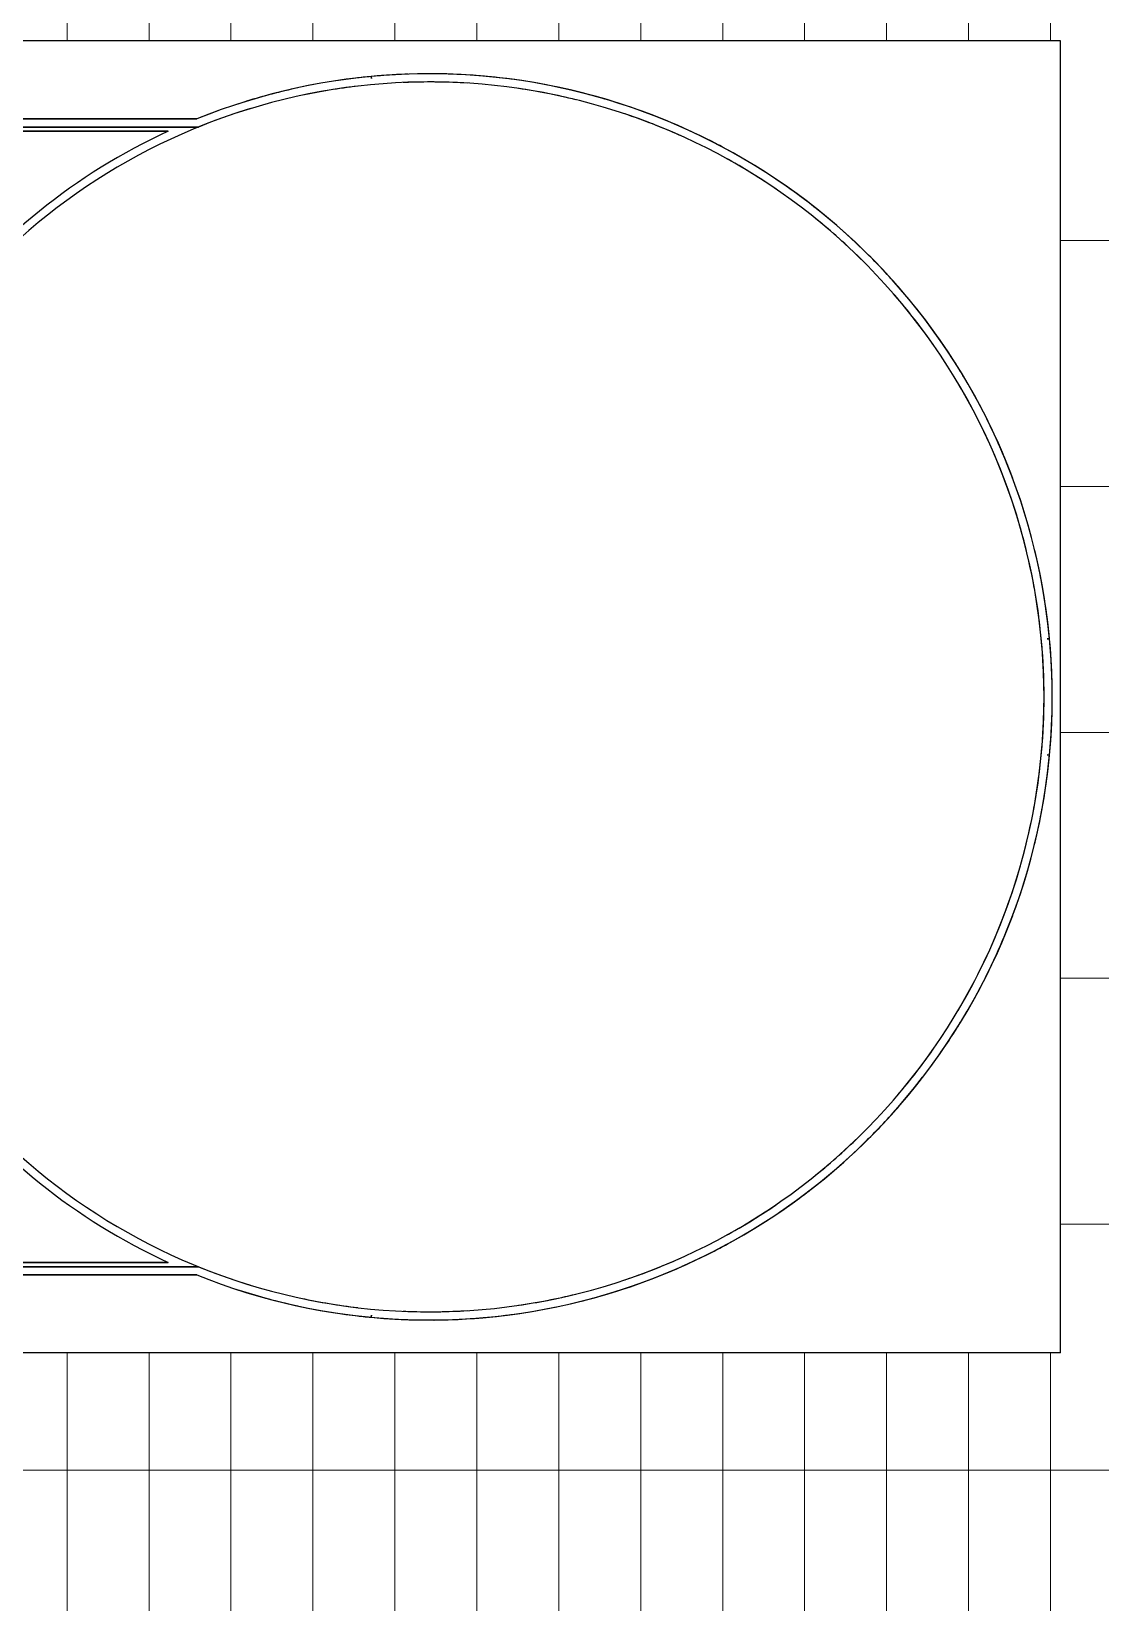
# Model space of a CAD drawing. Header units: millimetres. Extents: x -4391136 to -1798569, y -886572 to -291056.
# Drawn here: x -2667852 to -2667199, y -500351 to -499393 of the extents above; entities that cross this region are included whole.
import ezdxf

# ---------------------------------------------------------------- set-up
doc = ezdxf.new("R2010")
doc.units = ezdxf.units.MM
for name, color, linetype in [('Xref-C-1-PP17-AR-2214-01-B$0$A-FLOR-E', 251, 'Continuous'), ('Xref-C-1-PP17-AR-2214-01-B$0$A-FLOR-PATT', 251, 'Continuous'), ('Xref-C-1-PP17-AR-2214-01-B$0$A-GENM', 251, 'Continuous')]:
    doc.layers.add(name, color=color, linetype=linetype)

# ---------------------------------------------------------------- blocks, each defined once
blk = doc.blocks.new('Xref-C-1-PP17-AR-2214-01-B$0$DPA_GM-Cage Ladder_No RC stand - H6000-V29-ENTRANCE 2 - LOWER ROOF FLOOR PLAN01-flat-1')
at = {"layer": 'Xref-C-1-PP17-AR-2214-01-B$0$A-GENM'}
for p, q in [((1037.542674372904, 858.3704052586108), (1037.659632896073, 857.1227482303511)), ((1037.659632896073, 857.1227482303511), (1037.542674372904, 858.3704052586108)), ((373.0093410396948, 852.529136619356), (278.0093410401605, 852.529136619356)), ((278.0093410401605, 852.529136619356), (378.0093410396948, 852.529136619356)), ((378.0093410396948, 830.029136619356), (378.0093410396948, 852.529136619356)), ((378.0093410396948, 852.529136619356), (378.0093410396948, 830.029136619356)), ((277.7280353941023, 830.029136619356), (333.0093410396948, 830.029136619356)), ((333.0093410396948, 825.029136619356), (277.7280353941023, 825.029136619356)), ((333.0093410396948, 830.029136619356), (283.0093410396948, 830.029136619356)), ((283.0093410396948, 825.029136619356), (333.0093410396948, 825.029136619356)), ((333.0093410396948, 830.029136619356), (558.0093410396948, 830.029136619356)), ((558.0093410396948, 830.029136619356), (333.0093410396948, 830.029136619356)), ((333.0093410396948, 825.029136619356), (558.0093410396948, 825.029136619356)), ((558.0093410396948, 825.029136619356), (333.0093410396948, 825.029136619356)), ((378.0093410396948, 802.529136619356), (378.0093410396948, 825.029136619356)), ((378.0093410396948, 825.029136619356), (378.0093410396948, 802.529136619356)), ((931.0806617671624, 832.529136619356), (558.0093410396948, 832.529136619356)), ((558.0093410396948, 832.529136619356), (558.0093410396948, 827.529136619356)), ((653.4032611814328, 832.529136619356), (558.0093410396948, 832.529136619356)), ((558.0093410396948, 827.529136619356), (932.0527874496765, 827.529136619356)), ((558.0093410396948, 827.529136619356), (586.4263256671838, 827.529136619356)), ((558.0093410396948, 825.029136619356), (608.0093410396948, 825.029136619356)), ((658.0093410396948, 825.029136619356), (558.0093410396948, 825.029136619356)), ((594.9163953359239, 827.529136619356), (612.7455522227101, 827.529136619356)), ((608.0093410396948, 825.029136619356), (608.0093410396948, 705.029136619356)), ((608.0093410396948, 705.029136619356), (608.0093410396948, 825.029136619356)), ((608.0093410396948, 825.029136619356), (608.0093410396948, 705.029136619356)), ((608.0093410396948, 705.029136619356), (608.0093410396948, 825.029136619356)), ((608.0093410396948, 825.029136619356), (608.0093410396948, 705.029136619356)), ((608.0093410396948, 705.029136619356), (608.0093410396948, 825.029136619356)), ((608.0093410396948, 825.029136619356), (913.7140178191476, 825.029136619356)), ((608.0093410396948, 825.029136619356), (658.0093410396948, 825.029136619356)), ((608.0093410396948, 825.029136619356), (608.0093410396948, 705.029136619356)), ((608.0093410396948, 700.029136619356), (608.0093410396948, 825.029136619356)), ((620.9279740271159, 827.529136619356), (635.0162142314948, 827.529136619356)), ((640.6302591846325, 827.529136619356), (652.1845142324455, 827.529136619356)), ((653.4032611814328, 832.529136619356), (931.0806617671624, 832.529136619356)), ((932.0527874496765, 827.529136619356), (653.4032611814328, 827.529136619356)), ((658.0093410396948, 705.029136619356), (658.0093410396948, 827.529136619356)), ((658.0093410364352, 825.0291366188321), (658.0093410364352, 827.5291366188321)), ((658.0093410396948, 705.029136619356), (658.0093410396948, 827.529136619356)), ((658.0093410396948, 705.029136619356), (658.0093410396948, 825.029136619356)), ((658.0093410396948, 825.029136619356), (658.0093410396948, 705.029136619356)), ((658.0093410396948, 825.029136619356), (913.7140178191476, 825.029136619356)), ((913.7140178191476, 825.029136619356), (658.0093410396948, 825.029136619356)), ((658.0093410396948, 705.029136619356), (658.0093410396948, 825.029136619356)), ((658.0093410396948, 825.029136619356), (658.0093410396948, 705.029136619356)), ((658.0093410396948, 825.029136619356), (913.7140178191476, 825.029136619356)), ((913.7140178191476, 825.029136619356), (658.0093410396948, 825.029136619356)), ((658.0093410396948, 825.029136619356), (658.0093410396948, 705.029136619356)), ((913.7140178191476, 825.029136619356), (658.0093410396948, 825.029136619356)), ((658.0093410396948, 825.029136619356), (658.0093410396948, 700.029136619356)), ((378.0093410396948, 802.529136619356), (278.0093410401605, 802.529136619356)), ((278.0093410401605, 802.529136619356), (373.0093410396948, 802.529136619356)), ((383.0093410396948, 752.529136619356), (378.0093410396948, 752.529136619356)), ((378.0093410396948, 752.529136619356), (383.0093410396948, 752.529136619356)), ((378.0093410396948, 700.029136619356), (378.0093410396948, 752.529136619356)), ((378.0093410396948, 700.029136619356), (378.0093410396948, 752.529136619356)), ((383.0093410396948, 752.529136619356), (378.0093410396948, 752.529136619356)), ((378.0093410396948, 752.529136619356), (383.0093410396948, 752.529136619356)), ((378.0093410396948, 700.029136619356), (378.0093410396948, 752.529136619356)), ((378.0093410396948, 700.029136619356), (378.0093410396948, 752.529136619356)), ((383.0093410396948, 752.529136619356), (383.0093410396948, 705.029136619356)), ((383.0093410396948, 705.029136619356), (383.0093410396948, 752.529136619356)), ((383.0093410396948, 752.529136619356), (383.0093410396948, 705.029136619356)), ((383.0093410396948, 705.029136619356), (383.0093410396948, 752.529136619356)), ((770.5196717944928, 710.029136619356), (658.0093410396948, 710.029136619356)), ((658.0093410396948, 710.029136619356), (658.0093410396948, 705.029136619356)), ((658.0093410396948, 705.029136619356), (658.0093410396948, 710.029136619356)), ((658.0093410396948, 710.029136619356), (770.5196717944928, 710.029136619356)), ((770.5196717944928, 710.029136619356), (658.0093410396948, 710.029136619356)), ((658.0093410396948, 710.029136619356), (658.0093410396948, 705.029136619356)), ((658.0093410396948, 705.029136619356), (658.0093410396948, 710.029136619356)), ((658.0093410396948, 710.029136619356), (770.5196717944928, 710.029136619356)), ((770.5196717944928, 710.029136619356), (658.0093410396948, 710.029136619356)), ((658.0093410396948, 710.029136619356), (658.0093410396948, 705.029136619356)), ((658.0093410396948, 705.029136619356), (658.0093410396948, 710.029136619356)), ((658.0093410396948, 710.029136619356), (770.5196717944928, 710.029136619356)), ((378.0093410396948, 260.029136619356), (378.0093410396948, 700.029136619356)), ((533.0093410396948, 700.029136619356), (378.0093410396948, 700.029136619356)), ((378.0093410396948, 700.029136619356), (608.0093410396948, 700.029136619356)), ((608.0093410396948, 700.029136619356), (378.0093410396948, 700.029136619356)), ((378.0093410396948, 700.029136619356), (608.0093410396948, 700.029136619356)), ((608.0093410396948, 700.029136619356), (378.0093410396948, 700.029136619356)), ((378.0093410396948, 260.029136619356), (378.0093410396948, 700.029136619356)), ((378.0093410396948, 700.029136619356), (553.0093410396948, 700.029136619356)), ((553.0093410396948, 700.029136619356), (378.0093410396948, 700.029136619356)), ((378.0093410396948, 700.029136619356), (378.0093410396948, 260.029136619356)), ((383.0093410396948, 705.029136619356), (608.0093410396948, 705.029136619356)), ((608.0093410396948, 705.029136619356), (383.0093410396948, 705.029136619356)), ((383.0093410396948, 705.029136619356), (608.0093410396948, 705.029136619356)), ((608.0093410396948, 705.029136619356), (383.0093410396948, 705.029136619356)), ((533.0093410396948, 260.029136619356), (533.0093410396948, 700.029136619356)), ((553.0093410396948, 700.029136619356), (553.0093410396948, 260.029136619356)), ((553.0093410396948, 260.029136619356), (553.0093410396948, 700.029136619356)), ((608.0093410396948, 705.029136619356), (608.0093410396948, 700.029136619356)), ((608.0093410396948, 705.029136619356), (608.0093410396948, 700.029136619356)), ((608.0093410396948, 700.029136619356), (608.0093410396948, 705.029136619356)), ((608.0093410396948, 705.029136619356), (608.0093410396948, 700.029136619356)), ((608.0093410396948, 700.029136619356), (608.0093410396948, 705.029136619356)), ((608.0093410396948, 700.029136619356), (608.0093410396948, 705.029136619356)), ((608.0093410396948, 705.029136619356), (608.0093410396948, 700.029136619356)), ((608.0093410396948, 700.029136619356), (658.0093410396948, 700.029136619356)), ((658.0093410396948, 700.029136619356), (608.0093410396948, 700.029136619356)), ((658.0093410396948, 700.029136619356), (608.0093410396948, 700.029136619356)), ((608.0093410396948, 700.029136619356), (658.0093410396948, 700.029136619356)), ((615.5093410364352, 700.0291366188321), (615.5093410364352, 260.0291366188321)), ((615.5093410364352, 700.0291366188321), (615.5093410364352, 260.0291366188321)), ((615.5093410364352, 700.0291366188321), (615.5093410364352, 260.0291366188321)), ((615.5093410364352, 700.0291366188321), (615.5093410364352, 260.0291366188321)), ((615.5093410364352, 700.0291366188321), (615.5093410364352, 260.0291366188321)), ((615.5093410364352, 700.0291366188321), (615.5093410364352, 260.0291366188321)), ((615.5093410364352, 700.0291366188321), (615.5093410364352, 260.0291366188321)), ((615.5093410364352, 700.0291366188321), (615.5093410364352, 260.0291366188321)), ((615.5093410364352, 700.0291366188321), (615.5093410364352, 260.0291366188321)), ((615.5093410364352, 700.0291366188321), (615.5093410364352, 260.0291366188321)), ((615.5093410364352, 700.0291366188321), (615.5093410364352, 260.0291366188321)), ((615.5093410364352, 700.0291366188321), (615.5093410364352, 260.0291366188321)), ((615.5093410364352, 700.0291366188321), (615.5093410364352, 260.0291366188321)), ((615.5093410364352, 700.0291366188321), (615.5093410364352, 260.0291366188321)), ((615.5093410364352, 700.0291366188321), (615.5093410364352, 260.0291366188321)), ((615.5093410364352, 700.0291366188321), (615.5093410364352, 260.0291366188321)), ((615.5093410364352, 700.0291366188321), (615.5093410364352, 260.0291366188321)), ((615.5093410364352, 700.0291366188321), (615.5093410364352, 260.0291366188321)), ((615.5093410364352, 700.0291366188321), (615.5093410364352, 260.0291366188321)), ((615.5093410364352, 700.0291366188321), (615.5093410364352, 260.0291366188321)), ((616.1056390795857, 700.029136619356), (649.6441583591513, 700.029136619356)), ((649.6441583591513, 700.029136619356), (616.1056390795857, 700.029136619356)), ((616.1056390795857, 700.029136619356), (649.6441583591513, 700.029136619356)), ((649.6441583591513, 700.029136619356), (616.1056390795857, 700.029136619356)), ((616.1056390795857, 700.029136619356), (649.6441583591513, 700.029136619356)), ((649.6441583591513, 700.029136619356), (616.1056390795857, 700.029136619356)), ((616.1056390795857, 700.029136619356), (649.6441583591513, 700.029136619356)), ((649.6441583591513, 700.029136619356), (616.1056390795857, 700.029136619356)), ((616.1056390795857, 700.029136619356), (649.6441583591513, 700.029136619356)), ((649.6441583591513, 700.029136619356), (616.1056390795857, 700.029136619356)), ((616.1056390795857, 700.029136619356), (649.6441583591513, 700.029136619356)), ((649.6441583591513, 700.029136619356), (616.1056390795857, 700.029136619356)), ((616.1056390795857, 700.029136619356), (649.6441583591513, 700.029136619356)), ((649.6441583591513, 700.029136619356), (616.1056390795857, 700.029136619356)), ((616.1056390795857, 700.029136619356), (649.6441583591513, 700.029136619356)), ((649.6441583591513, 700.029136619356), (616.1056390795857, 700.029136619356)), ((616.1056390795857, 700.029136619356), (649.6441583591513, 700.029136619356)), ((649.6441583591513, 700.029136619356), (616.1056390795857, 700.029136619356)), ((616.1056390795857, 700.029136619356), (649.6441583591513, 700.029136619356)), ((649.6441583591513, 700.029136619356), (616.1056390795857, 700.029136619356)), ((616.1056390795857, 700.029136619356), (649.6441583591513, 700.029136619356)), ((649.6441583591513, 700.029136619356), (616.1056390795857, 700.029136619356)), ((616.1056390795857, 700.029136619356), (649.6441583591513, 700.029136619356)), ((649.6441583591513, 700.029136619356), (616.1056390795857, 700.029136619356)), ((616.1056390795857, 700.029136619356), (649.6441583591513, 700.029136619356)), ((649.6441583591513, 700.029136619356), (616.1056390795857, 700.029136619356)), ((616.1056390795857, 700.029136619356), (649.6441583591513, 700.029136619356)), ((649.6441583591513, 700.029136619356), (616.1056390795857, 700.029136619356)), ((616.1056390795857, 700.029136619356), (649.6441583591513, 700.029136619356)), ((649.6441583591513, 700.029136619356), (616.1056390795857, 700.029136619356)), ((616.1056390795857, 700.029136619356), (649.6441583591513, 700.029136619356)), ((649.6441583591513, 700.029136619356), (616.1056390795857, 700.029136619356)), ((616.1056390795857, 700.029136619356), (649.6441583591513, 700.029136619356)), ((649.6441583591513, 700.029136619356), (616.1056390795857, 700.029136619356)), ((616.1056390795857, 700.029136619356), (649.6441583591513, 700.029136619356)), ((649.6441583591513, 700.029136619356), (616.1056390795857, 700.029136619356)), ((616.1056390795857, 700.029136619356), (649.6441583591513, 700.029136619356)), ((649.6441583591513, 700.029136619356), (616.1056390795857, 700.029136619356)), ((616.1056390795857, 700.029136619356), (649.6441583591513, 700.029136619356)), ((649.6441583591513, 700.029136619356), (616.1056390795857, 700.029136619356)), ((650.5093410364352, 260.0291366188321), (650.5093410364352, 700.0291366188321)), ((650.5093410364352, 260.0291366188321), (650.5093410364352, 700.0291366188321)), ((650.5093410364352, 260.0291366188321), (650.5093410364352, 700.0291366188321)), ((650.5093410364352, 260.0291366188321), (650.5093410364352, 700.0291366188321)), ((650.5093410364352, 260.0291366188321), (650.5093410364352, 700.0291366188321)), ((650.5093410364352, 260.0291366188321), (650.5093410364352, 700.0291366188321)), ((650.5093410364352, 260.0291366188321), (650.5093410364352, 700.0291366188321)), ((650.5093410364352, 260.0291366188321), (650.5093410364352, 700.0291366188321)), ((650.5093410364352, 260.0291366188321), (650.5093410364352, 700.0291366188321)), ((650.5093410364352, 260.0291366188321), (650.5093410364352, 700.0291366188321)), ((650.5093410364352, 260.0291366188321), (650.5093410364352, 700.0291366188321)), ((650.5093410364352, 260.0291366188321), (650.5093410364352, 700.0291366188321)), ((650.5093410364352, 260.0291366188321), (650.5093410364352, 700.0291366188321)), ((650.5093410364352, 260.0291366188321), (650.5093410364352, 700.0291366188321)), ((650.5093410364352, 260.0291366188321), (650.5093410364352, 700.0291366188321)), ((650.5093410364352, 260.0291366188321), (650.5093410364352, 700.0291366188321)), ((650.5093410364352, 260.0291366188321), (650.5093410364352, 700.0291366188321)), ((650.5093410364352, 260.0291366188321), (650.5093410364352, 700.0291366188321)), ((650.5093410364352, 260.0291366188321), (650.5093410364352, 700.0291366188321)), ((650.5093410364352, 260.0291366188321), (650.5093410364352, 700.0291366188321)), ((658.0093410396948, 705.029136619356), (773.0093410396948, 705.029136619356)), ((773.0093410396948, 705.029136619356), (658.0093410396948, 705.029136619356)), ((658.0093410396948, 705.029136619356), (773.0093410396948, 705.029136619356)), ((773.0093410396948, 705.029136619356), (658.0093410396948, 705.029136619356)), ((658.0093410396948, 705.029136619356), (773.0093410396948, 705.029136619356)), ((773.0093410396948, 705.029136619356), (658.0093410396948, 705.029136619356)), ((658.0093410396948, 700.029136619356), (658.0093410396948, 705.029136619356)), ((658.0093410396948, 705.029136619356), (658.0093410396948, 700.029136619356)), ((658.0093410396948, 700.029136619356), (658.0093410396948, 705.029136619356)), ((1451.350609678775, 515.4958032860304), (1449.864049497992, 515.3564493778977)), ((1449.864049497992, 515.3564493778977), (1451.350609678775, 515.4958032860304)), ((1449.864049497992, 444.7018238609307), (1451.350609678775, 444.5624699527398)), ((1451.350609678775, 444.5624699527398), (1449.864049497992, 444.7018238609307)), ((533.0093410396948, 260.029136619356), (378.0093410396948, 260.029136619356)), ((608.0093410396948, 260.029136619356), (378.0093410396948, 260.029136619356)), ((378.0093410396948, 207.529136619356), (378.0093410396948, 260.029136619356)), ((378.0093410396948, 260.029136619356), (608.0093410396948, 260.029136619356)), ((378.0093410396948, 207.529136619356), (378.0093410396948, 260.029136619356)), ((608.0093410396948, 260.029136619356), (378.0093410396948, 260.029136619356)), ((378.0093410396948, 207.529136619356), (378.0093410396948, 260.029136619356)), ((378.0093410396948, 260.029136619356), (608.0093410396948, 260.029136619356)), ((378.0093410396948, 207.529136619356), (378.0093410396948, 260.029136619356)), ((553.0093410396948, 260.029136619356), (378.0093410396948, 260.029136619356)), ((378.0093410396948, 260.029136619356), (553.0093410396948, 260.029136619356)), ((658.0093410396948, 260.029136619356), (608.0093410396948, 260.029136619356)), ((608.0093410396948, 135.029136619356), (608.0093410396948, 260.029136619356)), ((608.0093410396948, 260.029136619356), (608.0093410396948, 255.029136619356)), ((608.0093410396948, 260.029136619356), (658.0093410396948, 260.029136619356)), ((608.0093410396948, 255.029136619356), (608.0093410396948, 260.029136619356)), ((608.0093410396948, 260.029136619356), (608.0093410396948, 255.029136619356)), ((608.0093410396948, 255.029136619356), (608.0093410396948, 260.029136619356)), ((608.0093410396948, 260.029136619356), (608.0093410396948, 255.029136619356)), ((608.0093410396948, 255.029136619356), (608.0093410396948, 260.029136619356)), ((608.0093410396948, 260.029136619356), (658.0093410396948, 260.029136619356)), ((658.0093410396948, 260.029136619356), (608.0093410396948, 260.029136619356)), ((608.0093410396948, 260.029136619356), (608.0093410396948, 255.029136619356)), ((616.1056390795857, 260.029136619356), (649.6441583591513, 260.029136619356)), ((649.6441583591513, 260.029136619356), (616.1056390795857, 260.029136619356)), ((616.1056390795857, 260.029136619356), (649.6441583591513, 260.029136619356)), ((649.6441583591513, 260.029136619356), (616.1056390795857, 260.029136619356)), ((616.1056390795857, 260.029136619356), (649.6441583591513, 260.029136619356)), ((649.6441583591513, 260.029136619356), (616.1056390795857, 260.029136619356)), ((616.1056390795857, 260.029136619356), (649.6441583591513, 260.029136619356)), ((649.6441583591513, 260.029136619356), (616.1056390795857, 260.029136619356)), ((616.1056390795857, 260.029136619356), (649.6441583591513, 260.029136619356)), ((649.6441583591513, 260.029136619356), (616.1056390795857, 260.029136619356)), ((616.1056390795857, 260.029136619356), (649.6441583591513, 260.029136619356)), ((649.6441583591513, 260.029136619356), (616.1056390795857, 260.029136619356)), ((616.1056390795857, 260.029136619356), (649.6441583591513, 260.029136619356)), ((649.6441583591513, 260.029136619356), (616.1056390795857, 260.029136619356)), ((616.1056390795857, 260.029136619356), (649.6441583591513, 260.029136619356)), ((649.6441583591513, 260.029136619356), (616.1056390795857, 260.029136619356)), ((616.1056390795857, 260.029136619356), (649.6441583591513, 260.029136619356)), ((649.6441583591513, 260.029136619356), (616.1056390795857, 260.029136619356)), ((616.1056390795857, 260.029136619356), (649.6441583591513, 260.029136619356)), ((649.6441583591513, 260.029136619356), (616.1056390795857, 260.029136619356)), ((616.1056390795857, 260.029136619356), (649.6441583591513, 260.029136619356)), ((649.6441583591513, 260.029136619356), (616.1056390795857, 260.029136619356)), ((616.1056390795857, 260.029136619356), (649.6441583591513, 260.029136619356)), ((649.6441583591513, 260.029136619356), (616.1056390795857, 260.029136619356)), ((616.1056390795857, 260.029136619356), (649.6441583591513, 260.029136619356)), ((649.6441583591513, 260.029136619356), (616.1056390795857, 260.029136619356)), ((616.1056390795857, 260.029136619356), (649.6441583591513, 260.029136619356)), ((649.6441583591513, 260.029136619356), (616.1056390795857, 260.029136619356)), ((616.1056390795857, 260.029136619356), (649.6441583591513, 260.029136619356)), ((649.6441583591513, 260.029136619356), (616.1056390795857, 260.029136619356)), ((616.1056390795857, 260.029136619356), (649.6441583591513, 260.029136619356)), ((649.6441583591513, 260.029136619356), (616.1056390795857, 260.029136619356)), ((616.1056390795857, 260.029136619356), (649.6441583591513, 260.029136619356)), ((649.6441583591513, 260.029136619356), (616.1056390795857, 260.029136619356)), ((616.1056390795857, 260.029136619356), (649.6441583591513, 260.029136619356)), ((649.6441583591513, 260.029136619356), (616.1056390795857, 260.029136619356)), ((616.1056390795857, 260.029136619356), (649.6441583591513, 260.029136619356)), ((649.6441583591513, 260.029136619356), (616.1056390795857, 260.029136619356)), ((616.1056390795857, 260.029136619356), (649.6441583591513, 260.029136619356)), ((649.6441583591513, 260.029136619356), (616.1056390795857, 260.029136619356)), ((658.0093410396948, 260.029136619356), (658.0093410396948, 135.029136619356)), ((658.0093410396948, 255.029136619356), (658.0093410396948, 260.029136619356)), ((658.0093410396948, 260.029136619356), (658.0093410396948, 255.029136619356)), ((658.0093410396948, 255.029136619356), (658.0093410396948, 260.029136619356)), ((608.0093410396948, 255.029136619356), (383.0093410396948, 255.029136619356)), ((383.0093410396948, 255.029136619356), (383.0093410396948, 207.529136619356)), ((383.0093410396948, 255.029136619356), (608.0093410396948, 255.029136619356)), ((383.0093410396948, 207.529136619356), (383.0093410396948, 255.029136619356)), ((608.0093410396948, 255.029136619356), (383.0093410396948, 255.029136619356)), ((383.0093410396948, 255.029136619356), (383.0093410396948, 207.529136619356)), ((383.0093410396948, 255.029136619356), (608.0093410396948, 255.029136619356)), ((383.0093410396948, 207.529136619356), (383.0093410396948, 255.029136619356)), ((608.0093410396948, 255.029136619356), (608.0093410396948, 135.029136619356)), ((608.0093410396948, 135.029136619356), (608.0093410396948, 255.029136619356)), ((608.0093410396948, 255.029136619356), (608.0093410396948, 135.029136619356)), ((608.0093410396948, 135.029136619356), (608.0093410396948, 255.029136619356)), ((608.0093410396948, 255.029136619356), (608.0093410396948, 135.029136619356)), ((608.0093410396948, 135.029136619356), (608.0093410396948, 255.029136619356)), ((608.0093410396948, 255.029136619356), (608.0093410396948, 135.029136619356)), ((658.0093410396948, 135.029136619356), (658.0093410396948, 255.029136619356)), ((658.0093410396948, 255.029136619356), (658.0093410396948, 135.029136619356)), ((773.0093410396948, 255.029136619356), (658.0093410396948, 255.029136619356)), ((658.0093410396948, 255.029136619356), (658.0093410396948, 250.029136619356)), ((658.0093410396948, 250.029136619356), (658.0093410396948, 255.029136619356)), ((658.0093410396948, 255.029136619356), (773.0093410396948, 255.029136619356)), ((658.0093410396948, 135.029136619356), (658.0093410396948, 255.029136619356)), ((658.0093410396948, 255.029136619356), (658.0093410396948, 135.029136619356)), ((773.0093410396948, 255.029136619356), (658.0093410396948, 255.029136619356)), ((658.0093410396948, 255.029136619356), (658.0093410396948, 250.029136619356)), ((658.0093410396948, 250.029136619356), (658.0093410396948, 255.029136619356)), ((658.0093410396948, 255.029136619356), (773.0093410396948, 255.029136619356)), ((658.0093410396948, 132.529136619356), (658.0093410396948, 255.029136619356)), ((658.0093410396948, 255.029136619356), (658.0093410396948, 135.029136619356)), ((773.0093410396948, 255.029136619356), (658.0093410396948, 255.029136619356)), ((658.0093410396948, 255.029136619356), (658.0093410396948, 250.029136619356)), ((658.0093410396948, 250.029136619356), (658.0093410396948, 255.029136619356)), ((658.0093410396948, 255.029136619356), (773.0093410396948, 255.029136619356)), ((658.0093410396948, 132.529136619356), (658.0093410396948, 255.029136619356)), ((658.0093410396948, 250.029136619356), (770.5196717944928, 250.029136619356)), ((770.5196717944928, 250.029136619356), (658.0093410396948, 250.029136619356)), ((658.0093410396948, 250.029136619356), (770.5196717944928, 250.029136619356)), ((770.5196717944928, 250.029136619356), (658.0093410396948, 250.029136619356)), ((658.0093410396948, 250.029136619356), (770.5196717944928, 250.029136619356)), ((770.5196717944928, 250.029136619356), (658.0093410396948, 250.029136619356)), ((383.0093410396948, 207.529136619356), (378.0093410396948, 207.529136619356)), ((378.0093410396948, 207.529136619356), (383.0093410396948, 207.529136619356)), ((383.0093410396948, 207.529136619356), (378.0093410396948, 207.529136619356)), ((378.0093410396948, 207.529136619356), (383.0093410396948, 207.529136619356)), ((373.0093410396948, 157.529136619356), (278.0093410401605, 157.529136619356)), ((278.0093410401605, 157.529136619356), (378.0093410396948, 157.529136619356)), ((378.0093410396948, 135.029136619356), (378.0093410396948, 157.529136619356)), ((378.0093410396948, 157.529136619356), (378.0093410396948, 135.029136619356)), ((277.7280353941023, 135.029136619356), (333.0093410396948, 135.029136619356)), ((333.0093410396948, 135.029136619356), (283.0093410396948, 135.029136619356)), ((558.0093410396948, 135.029136619356), (333.0093410396948, 135.029136619356)), ((333.0093410396948, 135.029136619356), (558.0093410396948, 135.029136619356)), ((608.0093410396948, 135.029136619356), (558.0093410396948, 135.029136619356)), ((558.0093410396948, 135.029136619356), (658.0093410396948, 135.029136619356)), ((913.7140178191476, 135.029136619356), (608.0093410396948, 135.029136619356)), ((658.0093410396948, 135.029136619356), (608.0093410396948, 135.029136619356)), ((913.7140178191476, 135.029136619356), (658.0093410396948, 135.029136619356)), ((658.0093410396948, 135.029136619356), (913.7140178191476, 135.029136619356)), ((913.7140178191476, 135.029136619356), (658.0093410396948, 135.029136619356)), ((658.0093410396948, 135.029136619356), (913.7140178191476, 135.029136619356)), ((658.0093410396948, 135.029136619356), (913.7140178191476, 135.029136619356)), ((658.0093410364352, 132.5291366188321), (658.0093410364352, 135.0291366188321)), ((333.0093410396948, 130.029136619356), (277.7280353941023, 130.029136619356)), ((283.0093410396948, 130.029136619356), (333.0093410396948, 130.029136619356)), ((558.0093410396948, 130.029136619356), (333.0093410396948, 130.029136619356)), ((333.0093410396948, 130.029136619356), (558.0093410396948, 130.029136619356)), ((378.0093410396948, 107.529136619356), (378.0093410396948, 130.029136619356)), ((378.0093410396948, 130.029136619356), (378.0093410396948, 107.529136619356)), ((932.0527874496765, 132.529136619356), (558.0093410396948, 132.529136619356)), ((558.0093410396948, 132.529136619356), (558.0093410396948, 127.529136619356)), ((586.4263256671838, 132.529136619356), (558.0093410396948, 132.529136619356)), ((558.0093410396948, 127.529136619356), (931.0806617671624, 127.529136619356)), ((558.0093410396948, 127.529136619356), (653.4032611814328, 127.529136619356)), ((612.7455522227101, 132.529136619356), (594.9163953359239, 132.529136619356)), ((635.0162142314948, 132.529136619356), (620.9279740271159, 132.529136619356)), ((652.1845142324455, 132.529136619356), (640.6302591846325, 132.529136619356)), ((653.4032611814328, 132.529136619356), (932.0527874496765, 132.529136619356)), ((931.0806617671624, 127.529136619356), (653.4032611814328, 127.529136619356)), ((378.0093410396948, 107.529136619356), (278.0093410401605, 107.529136619356)), ((278.0093410401605, 107.529136619356), (373.0093410396948, 107.529136619356)), ((1037.659632896073, 102.9355250084191), (1037.542674372904, 101.6878679801594)), ((1037.542674372904, 101.6878679801594), (1037.659632896073, 102.9355250084191))]:
    blk.add_line(p, q, dxfattribs=at)
for centre, radius, start, end in [((1073.009341039695, 480.029136619356), 380.0000000000003, 248.0685806827577, 111.9314193172423), ((1073.009341039695, 480.029136619356), 380.0000000000003, 322.5142419823597, 111.9314193172423), ((1073.009341039695, 480.029136619356), 375.0000000000003, 247.9210312052437, 112.0789687947563), ((1073.009341039695, 480.029136619356), 375.0000000000003, 247.9210312052437, 112.0789687947563), ((1073.009341039695, 480.029136619356), 380.0000000000001, 91.98451101440389, 96.8268939508944), ((1073.009341039695, 480.029136619356), 380.0000000000002, 91.98451101440389, 96.8268939508944), ((1073.009341039695, 480.029136619356), 380.0000000000001, 95.36016817981313, 96.8268939508944), ((1073.009341039695, 480.029136619356), 380.0000000000002, 95.36016817981313, 96.8268939508944), ((1073.009341039695, 480.029136619356), 379.9999999999999, 95.36016817981313, 96.8268939508944), ((1073.009341039695, 480.029136619356), 380.0000000000001, 95.36016817981313, 96.8268939508944), ((1073.009341039695, 480.0291366194142), 380, 93.11852086635277, 95.35540060921474), ((1073.009341039695, 480.0291366194142), 380.0000000000002, 93.11852086635277, 95.35540060921474), ((1073.009341039695, 480.029136619356), 380.0000000000001, 91.98451101440389, 93.12195460506179), ((1073.009341039695, 480.029136619356), 380.0000000000001, 91.98451101440389, 93.12195460506179), ((1073.009341039695, 480.029136619356), 380.0000000000001, 91.98451101440389, 93.12195460506179), ((1073.009341039695, 480.029136619356), 380.0000000000002, 91.98451101440389, 93.12195460506179), ((1073.009341039695, 480.0291366194142), 375.0000000000001, 91.43164512156915, 92.45427247845149), ((1073.009341039695, 480.0291366194142), 375.0000000000001, 91.43164512156915, 92.45427247845149), ((1073.009341039695, 480.029136619356), 375.0000000000002, 86.45364982955508, 91.85607500530926), ((1073.009341039695, 480.029136619356), 375.0000000000002, 86.45364982955508, 91.85607500530926), ((1073.009341039695, 480.029136619356), 375.0000000000001, 86.45364982955508, 91.42834775468145), ((1073.009341039695, 480.029136619356), 375.0000000000001, 86.45364982955508, 91.42834775468145), ((1073.009341039695, 480.029136619356), 375.0000000000001, 86.45364982955508, 91.42834775468145), ((1073.009341039695, 480.029136619356), 375.0000000000002, 86.45364982955508, 91.42834775468145), ((1073.009341039695, 480.0291366194142), 380.0000000000001, 84.64459939078527, 91.09946993205189), ((1073.009341039695, 480.0291366194142), 380.0000000000001, 84.64459939078527, 91.09946993205189), ((1073.009341039695, 480.029136619356), 380.0000000000002, 81.76396954026531, 86.57463597623178), ((1073.009341039695, 480.029136619356), 380.0000000000001, 81.76396954026531, 86.57463597623178), ((1073.009341039695, 480.029136619356), 380.0000000000002, 81.76396954026531, 84.64978378124182), ((1073.009341039695, 480.029136619356), 380.0000000000001, 81.76396954026531, 84.64978378124182), ((1073.009341039695, 480.029136619356), 380.0000000000002, 81.76396954026531, 84.64978378124182), ((1073.009341039695, 480.029136619356), 380.0000000000001, 81.76396954026531, 84.64978378124182), ((1073.009341039695, 480.029136619356), 379.9999999999999, 102.2050627559271, 107.0731241766243), ((1073.009341039695, 480.029136619356), 380.0000000000002, 102.2050627559271, 107.0731241766243), ((1073.009341039695, 480.029136619356), 379.9999999999999, 102.2050627559271, 107.0731241766243), ((1073.009341039695, 480.029136619356), 380.0000000000002, 102.2050627559271, 107.0731241766243), ((1073.009341039695, 480.029136619356), 379.9999999999999, 102.2050627559271, 107.0731241766243), ((1073.009341039695, 480.029136619356), 380.0000000000002, 102.2050627559271, 107.0731241766243), ((1073.009341039695, 480.029136619356), 375.0000000000003, 96.69158194745178, 102.0623111951524), ((1073.009341039695, 480.029136619356), 375.0000000000001, 96.69158194745178, 102.0623111951524), ((1073.009341039695, 480.029136619356), 375.0000000000002, 96.69158194745178, 102.0623111951524), ((1073.009341039695, 480.029136619356), 375.0000000000001, 96.69158194745178, 102.0623111951524), ((1073.009341039695, 480.029136619356), 375.0000000000002, 96.69158194745178, 102.0623111951524), ((1073.009341039695, 480.029136619356), 375.0000000000001, 96.69158194745178, 102.0623111951524), ((1073.009341039695, 480.029136619356), 375.0000000000001, 76.20729138988862, 81.6498399243073), ((1073.009341039695, 480.029136619356), 375.0000000000002, 76.20729138988862, 81.6498399243073), ((1073.009341039695, 480.029136619356), 375, 76.20729138988862, 81.6498399243073), ((1073.009341039695, 480.029136619356), 375.0000000000002, 76.20729138988862, 81.6498399243073), ((1073.009341039695, 480.029136619356), 374.9999999999999, 76.20729138988862, 81.6498399243073), ((1073.009341039695, 480.029136619356), 375.0000000000002, 76.20729138988862, 81.6498399243073), ((1073.009341039695, 480.029136619356), 380.0000000000003, 71.54343827964442, 76.31393949156411), ((1073.009341039695, 480.029136619356), 379.9999999999999, 71.54343827964442, 76.31393949156411), ((1073.009341039695, 480.029136619356), 380.0000000000003, 71.54343827964442, 76.31393949156411), ((1073.009341039695, 480.029136619356), 379.9999999999999, 71.54343827964442, 76.31393949156411), ((1073.009341039695, 480.029136619356), 380.0000000000003, 71.54343827964442, 76.31393949156411), ((1073.009341039695, 480.029136619356), 380, 71.54343827964442, 76.31393949156411), ((1073.009341039695, 480.029136619356), 375.0000000000004, 106.9234952935674, 143.1301023434838), ((1073.009341039695, 480.029136619356), 374.9999999999999, 106.9234952935674, 143.1301023434838), ((1073.009341039695, 480.029136619356), 375.0000000000004, 106.9234952935674, 143.1301023434838), ((1073.009341039695, 480.029136619356), 374.9999999999999, 106.9234952935674, 143.1301023434838), ((1073.009341039695, 480.029136619356), 375.0000000000004, 106.9234952935674, 143.1301023434838), ((1073.009341039695, 480.029136619356), 374.9999999999999, 106.9234952935674, 143.1301023434838), ((1073.009341039695, 480.029136619356), 374.9999999999999, 65.94861759170742, 71.44360598691709), ((1073.009341039695, 480.029136619356), 375.0000000000003, 65.94861759170742, 71.44360598691709), ((1073.009341039695, 480.029136619356), 374.9999999999998, 65.94861759170742, 71.44360598691709), ((1073.009341039695, 480.029136619356), 375.0000000000003, 65.94861759170742, 71.44360598691709), ((1073.009341039695, 480.029136619356), 374.9999999999999, 65.94861759170742, 71.44360598691709), ((1073.009341039695, 480.029136619356), 375.0000000000003, 65.94861759170742, 71.44360598691709), ((1073.009341039695, 480.029136619356), 379.9999999999998, 114.7839780623243, 142.7522190946124), ((1073.009341039695, 480.029136619356), 380.0000000000005, 114.7839780623243, 142.7522190946124), ((1073.009341039695, 480.029136619356), 379.9999999999998, 114.7839780623243, 142.7522190946124), ((1073.009341039695, 480.029136619356), 380.0000000000005, 114.7839780623243, 142.7522190946124), ((1073.009341039695, 480.029136619356), 379.9999999999998, 114.7839780623243, 142.7522190946124), ((1073.009341039695, 480.029136619356), 380.0000000000005, 114.7839780623243, 142.7522190946124), ((1073.009341039695, 480.029136619356), 380.0000000000004, 61.32291712189586, 66.04090998176507), ((1073.009341039695, 480.029136619356), 379.9999999999999, 61.32291712189586, 66.04090998176507), ((1073.009341039695, 480.029136619356), 380.0000000000004, 61.32291712189586, 66.04091001020953), ((1073.009341039695, 480.029136619356), 379.9999999999999, 61.32291712189586, 66.04091001020953), ((1073.009341039695, 480.029136619356), 380.0000000000004, 61.32291712189586, 66.04090998176507), ((1073.009341039695, 480.029136619356), 379.9999999999999, 61.32291712189586, 66.04090998176507), ((1073.009341039695, 480.029136619356), 374.9999999999998, 55.67091098655195, 61.23737315343332), ((1073.009341039695, 480.029136619356), 375.0000000000003, 55.67091098655195, 61.23737315343332), ((1073.009341039695, 480.029136619356), 374.9999999999999, 55.67091098655195, 61.23737315343332), ((1073.009341039695, 480.029136619356), 375.0000000000004, 55.67091098655195, 61.23737315343332), ((1073.009341039695, 480.029136619356), 374.9999999999999, 55.67091098655195, 61.23737315343332), ((1073.009341039695, 480.029136619356), 375.0000000000004, 55.67091098655195, 61.23737315343332), ((1073.009341039695, 480.029136619356), 380.0000000000004, 51.32706462649349, 55.74882073252002), ((1073.009341039695, 480.029136619356), 379.9999999999998, 51.32706462649349, 55.74882073252002), ((1073.009341039695, 480.029136619356), 380.0000000000004, 51.32706462649349, 55.74882073252002), ((1073.009341039695, 480.029136619356), 379.9999999999998, 51.32706462649349, 55.74882073252002), ((1073.009341039695, 480.029136619356), 380.0000000000004, 51.32706462649349, 55.74882073252002), ((1073.009341039695, 480.029136619356), 379.9999999999998, 51.32706462649349, 55.74882073252002), ((1073.009341039695, 480.029136619356), 374.9999999999998, 45.36148304340537, 51.03114148851928), ((1073.009341039695, 480.029136619356), 375.0000000000004, 45.36148304340537, 51.03114148851928), ((1073.009341039695, 480.029136619356), 374.9999999999998, 45.36148304340537, 51.03114148851928), ((1073.009341039695, 480.029136619356), 375.0000000000003, 45.36148304340537, 51.03114148851928), ((1073.009341039695, 480.029136619356), 374.9999999999997, 45.36148304340537, 51.03114148851928), ((1073.009341039695, 480.029136619356), 375.0000000000005, 45.36148304340537, 51.03114148851928), ((1073.009341039695, 480.029136619356), 380.0000000000005, 41.06165168329775, 45.42496543449718), ((1073.009341039695, 480.029136619356), 379.9999999999998, 41.06165168329775, 45.42496543449718), ((1073.009341039695, 480.029136619356), 380.0000000000005, 41.06165168329775, 45.42496543449718), ((1073.009341039695, 480.029136619356), 379.9999999999998, 41.06165168329775, 45.42496543449718), ((1073.009341039695, 480.029136619356), 380.0000000000005, 41.06165168329775, 45.42496543449718), ((1073.009341039695, 480.029136619356), 379.9999999999998, 41.06165168329775, 45.42496543449718), ((1073.009341039695, 480.029136619356), 374.9999999999999, 34.99314409369742, 40.82491091056234), ((1073.009341039695, 480.029136619356), 375.0000000000003, 34.99314409369742, 40.82491091056234), ((1073.009341039695, 480.029136619356), 374.9999999999997, 34.99314409369742, 40.82491091056234), ((1073.009341039695, 480.029136619356), 375.0000000000004, 34.99314409369742, 40.82491091056234), ((1073.009341039695, 480.029136619356), 374.9999999999998, 34.99314409369742, 40.82491091056234), ((1073.009341039695, 480.029136619356), 375.0000000000003, 34.99314409369742, 40.82491091056234), ((1073.009341039695, 480.029136619356), 380.0000000000004, 30.79623877741736, 35.04211644448458), ((1073.009341039695, 480.029136619356), 379.9999999999998, 30.79623877741736, 35.04211644448458), ((1073.009341039695, 480.029136619356), 380.0000000000004, 30.79623877741736, 35.04211644448458), ((1073.009341039695, 480.029136619356), 379.9999999999998, 30.79623877741736, 35.04211644448458), ((1073.009341039695, 480.029136619356), 380.0000000000004, 30.79623877741736, 35.04211644448458), ((1073.009341039695, 480.029136619356), 379.9999999999998, 30.79623877741736, 35.04211644448458), ((1073.009341039695, 480.029136619356), 374.9999999999997, 20.44715747256991, 30.6573832002955), ((1073.009341039695, 480.029136619356), 375.0000000000003, 20.44715747256991, 30.6573832002955), ((1073.009341039695, 480.029136619356), 374.9999999999998, 20.44715747256991, 30.6573832002955), ((1073.009341039695, 480.029136619356), 375.0000000000003, 20.44715747256991, 30.6573832002955), ((1073.009341039695, 480.029136619356), 374.9999999999998, 20.44715747256991, 30.6573832002955), ((1073.009341039695, 480.029136619356), 375.0000000000003, 20.44715747256991, 30.6573832002955), ((1073.009341039695, 480.029136619356), 380.0000000000003, 20.53082584089652, 24.52948165554428), ((1073.009341039695, 480.029136619356), 379.9999999999999, 20.53082584089652, 24.52948165554428), ((1073.009341039695, 480.029136619356), 380.0000000000003, 20.53082584089652, 24.52948165554428), ((1073.009341039695, 480.029136619356), 379.9999999999999, 20.53082584089652, 24.52948165554428), ((1073.009341039695, 480.029136619356), 380.0000000000003, 20.53082584089652, 24.52948165554428), ((1073.009341039695, 480.029136619356), 379.9999999999998, 20.53082584089652, 24.52948165554428), ((1073.009341039695, 480.029136619356), 374.9999999999998, 10.22357873550901, 20.37985498672909), ((1073.009341039695, 480.029136619356), 375.0000000000002, 10.22357873550901, 20.37985498672909), ((1073.009341039695, 480.029136619356), 374.9999999999999, 10.22357873550901, 20.37985498672909), ((1073.009341039695, 480.029136619356), 375.0000000000002, 10.22357873550901, 20.37985498672909), ((1073.009341039695, 480.029136619356), 374.9999999999998, 10.22357873550901, 20.37985498672909), ((1073.009341039695, 480.029136619356), 375.0000000000002, 10.22357873550901, 20.37985498672909), ((1073.009341039695, 480.029136619356), 380.0000000000002, 10.26541292298453, 13.62748985392432), ((1073.009341039695, 480.029136619356), 379.9999999999999, 10.26541292298453, 13.62748985392432), ((1073.009341039695, 480.029136619356), 380.0000000000002, 10.26541292298453, 13.62748985392432), ((1073.009341039695, 480.029136619356), 379.9999999999999, 10.26541292298453, 13.62748985392432), ((1073.009341039695, 480.029136619356), 380.0000000000002, 10.26541292298453, 13.62748985392432), ((1073.009341039695, 480.029136619356), 380, 10.26541292298453, 13.62748985392432), ((1073.009341039695, 480.029136619356), 374.9999999999999, 349.810636898377, 10.18936310162296), ((1073.009341039695, 480.029136619356), 375.0000000000001, 349.810636898377, 10.18936310162296), ((1073.009341039695, 480.029136619356), 375, 349.810636898377, 10.18936310162296), ((1073.009341039695, 480.029136619356), 374.9999999999999, 349.810636898377, 10.18936310162296), ((1073.009341039695, 480.029136619356), 374.9999999999999, 349.810636898377, 10.18936310162296), ((1073.009341039695, 480.029136619356), 375.0000000000001, 349.810636898377, 10.18936310162296), ((1073.009341039695, 480.0291366194142), 380, 354.6445993883986, 5.355400611601413), ((1073.009341039695, 480.0291366194142), 380.0000000000001, 354.6445993883986, 5.355400611601413), ((1073.009341039695, 480.029136619356), 375.0000000000002, 339.6201450132709, 349.776421264491), ((1073.009341039695, 480.029136619356), 374.9999999999998, 339.6201450132709, 349.776421264491), ((1073.009341039695, 480.029136619356), 375.0000000000003, 339.6201450132709, 349.776421264491), ((1073.009341039695, 480.029136619356), 374.9999999999999, 339.6201450132709, 349.776421264491), ((1073.009341039695, 480.029136619356), 375.0000000000002, 339.6201450132709, 349.776421264491), ((1073.009341039695, 480.029136619356), 374.9999999999998, 339.6201450132709, 349.776421264491), ((1073.009341039695, 480.029136619356), 379.9999999999999, 346.3725101460757, 349.7345870770154), ((1073.009341039695, 480.029136619356), 380.0000000000003, 346.3725101460757, 349.7345870770154), ((1073.009341039695, 480.029136619356), 379.9999999999999, 346.3725101460757, 349.7345870770154), ((1073.009341039695, 480.029136619356), 380.0000000000003, 346.3725101460757, 349.7345870770154), ((1073.009341039695, 480.029136619356), 380.0000000000001, 346.3725101460757, 349.7345870770154), ((1073.009341039695, 480.029136619356), 380.0000000000003, 346.3725101460757, 349.7345870770154), ((1073.009341039695, 480.029136619356), 375.0000000000003, 329.3426167997045, 339.5528425274301), ((1073.009341039695, 480.029136619356), 374.9999999999999, 329.3426167997045, 339.5528425274301), ((1073.009341039695, 480.029136619356), 375.0000000000003, 329.3426167997045, 339.5528425274301), ((1073.009341039695, 480.029136619356), 374.9999999999998, 329.3426167997045, 339.5528425274301), ((1073.009341039695, 480.029136619356), 375.0000000000003, 329.3426167997045, 339.5528425274301), ((1073.009341039695, 480.029136619356), 374.9999999999998, 329.3426167997045, 339.5528425274301), ((1073.009341039695, 480.029136619356), 379.9999999999998, 335.4705183444557, 339.4691741591035), ((1073.009341039695, 480.029136619356), 380.0000000000003, 335.4705183444557, 339.4691741591035), ((1073.009341039695, 480.029136619356), 379.9999999999998, 335.4705183444557, 339.4691741591035), ((1073.009341039695, 480.029136619356), 380.0000000000003, 335.4705183444557, 339.4691741591035), ((1073.009341039695, 480.029136619356), 380, 335.4705183444557, 339.4691741591035), ((1073.009341039695, 480.029136619356), 380.0000000000003, 335.4705183444557, 339.4691741591035), ((1073.009341039695, 480.029136619356), 379.9999999999998, 324.9578835555154, 329.2037612225826), ((1073.009341039695, 480.029136619356), 380.0000000000003, 324.9578835555154, 329.2037612225826), ((1073.009341039695, 480.029136619356), 379.9999999999998, 324.9578835555154, 329.2037612225826), ((1073.009341039695, 480.029136619356), 380.0000000000003, 324.9578835555154, 329.2037612225826), ((1073.009341039695, 480.029136619356), 379.9999999999998, 324.9578835555154, 329.2037612225826), ((1073.009341039695, 480.029136619356), 380.0000000000003, 324.9578835555154, 329.2037612225826), ((1073.009341039695, 480.029136619356), 375.0000000000005, 319.1750890894377, 325.0068559063026), ((1073.009341039695, 480.029136619356), 374.9999999999997, 319.1750890894377, 325.0068559063026), ((1073.009341039695, 480.029136619356), 375.0000000000005, 319.1750890894377, 325.0068559063026), ((1073.009341039695, 480.029136619356), 374.9999999999998, 319.1750890894377, 325.0068559063026), ((1073.009341039695, 480.029136619356), 375.0000000000004, 319.1750890894377, 325.0068559063026), ((1073.009341039695, 480.029136619356), 374.9999999999998, 319.1750890894377, 325.0068559063026), ((1073.009341039695, 480.029136619356), 380.0000000000004, 217.2477809053876, 245.2160219376757), ((1073.009341039695, 480.029136619356), 379.9999999999998, 217.2477809053876, 245.2160219376757), ((1073.009341039695, 480.029136619356), 380.0000000000004, 217.2477809053876, 245.2160219376757), ((1073.009341039695, 480.029136619356), 379.9999999999999, 217.2477809053876, 245.2160219376757), ((1073.009341039695, 480.029136619356), 380.0000000000004, 217.2477809053876, 245.2160219376757), ((1073.009341039695, 480.029136619356), 379.9999999999998, 217.2477809053876, 245.2160219376757), ((1073.009341039695, 480.029136619356), 374.9999999999999, 216.8698976565162, 253.0765047064326), ((1073.009341039695, 480.029136619356), 375.0000000000003, 216.8698976565162, 253.0765047064326), ((1073.009341039695, 480.029136619356), 375, 216.8698976565162, 253.0765047064326), ((1073.009341039695, 480.029136619356), 375.0000000000004, 216.8698976565162, 253.0765047064326), ((1073.009341039695, 480.029136619356), 374.9999999999999, 216.8698976565162, 253.0765047064326), ((1073.009341039695, 480.029136619356), 375.0000000000003, 216.8698976565162, 253.0765047064326), ((1073.009341039695, 480.029136619356), 380.0000000000004, 248.0685806827577, 322.3687380559513), ((1073.009341039695, 480.029136619356), 379.9999999999998, 314.5750345655028, 318.9383483167023), ((1073.009341039695, 480.029136619356), 380.0000000000004, 314.5750345655028, 318.9383483167023), ((1073.009341039695, 480.029136619356), 379.9999999999999, 314.5750345655028, 318.9383483167023), ((1073.009341039695, 480.029136619356), 380.0000000000004, 314.5750345655028, 318.9383483167023), ((1073.009341039695, 480.029136619356), 379.9999999999999, 314.5750345655028, 318.9383483167023), ((1073.009341039695, 480.029136619356), 380.0000000000004, 314.5750345655028, 318.9383483167023), ((1073.009341039695, 480.029136619356), 375.0000000000005, 308.9688585114807, 314.6385169565946), ((1073.009341039695, 480.029136619356), 374.9999999999997, 308.9688585114807, 314.6385169565946), ((1073.009341039695, 480.029136619356), 375.0000000000005, 308.9688585114807, 314.6385169565946), ((1073.009341039695, 480.029136619356), 374.9999999999998, 308.9688585114807, 314.6385169565946), ((1073.009341039695, 480.029136619356), 375.0000000000004, 308.9688585114807, 314.6385169565946), ((1073.009341039695, 480.029136619356), 374.9999999999998, 308.9688585114807, 314.6385169565946), ((1073.009341039695, 480.029136619356), 379.9999999999998, 304.25117926748, 308.6729353735065), ((1073.009341039695, 480.029136619356), 380.0000000000003, 304.25117926748, 308.6729353735065), ((1073.009341039695, 480.029136619356), 379.9999999999998, 304.25117926748, 308.6729353735065), ((1073.009341039695, 480.029136619356), 380.0000000000004, 304.25117926748, 308.6729353735065), ((1073.009341039695, 480.029136619356), 379.9999999999999, 304.25117926748, 308.6729353735065), ((1073.009341039695, 480.029136619356), 380.0000000000003, 304.25117926748, 308.6729353735065), ((1073.009341039695, 480.029136619356), 375.0000000000004, 298.7626268465667, 304.329089013448), ((1073.009341039695, 480.029136619356), 374.9999999999998, 298.7626268465667, 304.329089013448), ((1073.009341039695, 480.029136619356), 375.0000000000005, 298.7626268465667, 304.329089013448), ((1073.009341039695, 480.029136619356), 374.9999999999998, 298.7626268465667, 304.329089013448), ((1073.009341039695, 480.029136619356), 375.0000000000004, 298.7626268465667, 304.329089013448), ((1073.009341039695, 480.029136619356), 374.9999999999998, 298.7626268465667, 304.329089013448), ((1073.009341039695, 480.029136619356), 379.9999999999999, 293.9590899897905, 298.6770828781041), ((1073.009341039695, 480.029136619356), 380.0000000000003, 293.9590899897905, 298.6770828781041), ((1073.009341039695, 480.029136619356), 379.9999999999998, 293.959090018235, 298.6770828781041), ((1073.009341039695, 480.029136619356), 380.0000000000003, 293.959090018235, 298.6770828781041), ((1073.009341039695, 480.029136619356), 379.9999999999998, 293.959090018235, 298.6770828781041), ((1073.009341039695, 480.029136619356), 380.0000000000004, 293.959090018235, 298.6770828781041), ((1073.009341039695, 480.029136619356), 375.0000000000004, 288.5563940130829, 294.0513824082926), ((1073.009341039695, 480.029136619356), 374.9999999999999, 288.5563940130829, 294.0513824082926), ((1073.009341039695, 480.029136619356), 375.0000000000004, 288.5563940130829, 294.0513824082926), ((1073.009341039695, 480.029136619356), 374.9999999999999, 288.5563940130829, 294.0513824082926), ((1073.009341039695, 480.029136619356), 375.0000000000003, 288.5563940130829, 294.0513824082926), ((1073.009341039695, 480.029136619356), 374.9999999999999, 288.5563940130829, 294.0513824082926), ((1073.009341039695, 480.029136619356), 380.0000000000002, 252.9268758233757, 257.7949372440729), ((1073.009341039695, 480.029136619356), 380, 252.9268758233757, 257.7949372440729), ((1073.009341039695, 480.029136619356), 380.0000000000003, 252.9268758233757, 257.7949372440729), ((1073.009341039695, 480.029136619356), 380, 252.9268758233757, 257.7949372440729), ((1073.009341039695, 480.029136619356), 380.0000000000003, 252.9268758233757, 257.7949372440729), ((1073.009341039695, 480.029136619356), 379.9999999999999, 252.9268758233757, 257.7949372440729), ((1073.009341039695, 480.029136619356), 375.0000000000002, 278.3501600756927, 283.7927086101114), ((1073.009341039695, 480.029136619356), 375, 278.3501600756927, 283.7927086101114), ((1073.009341039695, 480.029136619356), 375.0000000000003, 278.3501600756927, 283.7927086101114), ((1073.009341039695, 480.029136619356), 375, 278.3501600756927, 283.7927086101114), ((1073.009341039695, 480.029136619356), 375.0000000000003, 278.3501600756927, 283.7927086101114), ((1073.009341039695, 480.029136619356), 375, 278.3501600756927, 283.7927086101114), ((1073.009341039695, 480.029136619356), 380, 283.6860605084359, 288.4565617203556), ((1073.009341039695, 480.029136619356), 380.0000000000003, 283.6860605084359, 288.4565617203556), ((1073.009341039695, 480.029136619356), 380.0000000000001, 283.6860605084359, 288.4565617203556), ((1073.009341039695, 480.029136619356), 380.0000000000003, 283.6860605084359, 288.4565617203556), ((1073.009341039695, 480.029136619356), 379.9999999999999, 283.6860605084359, 288.4565617203556), ((1073.009341039695, 480.029136619356), 380.0000000000003, 283.6860605084359, 288.4565617203556), ((1073.009341039695, 480.029136619356), 374.9999999999999, 257.9376888048476, 263.3084180525482), ((1073.009341039695, 480.029136619356), 375.0000000000002, 257.9376888048476, 263.3084180525482), ((1073.009341039695, 480.029136619356), 375.0000000000001, 257.9376888048476, 263.3084180525482), ((1073.009341039695, 480.029136619356), 375.0000000000002, 257.9376888048476, 263.3084180525482), ((1073.009341039695, 480.029136619356), 375.0000000000001, 257.9376888048476, 263.3084180525482), ((1073.009341039695, 480.029136619356), 375.0000000000002, 257.9376888048476, 263.3084180525482), ((1073.009341039695, 480.029136619356), 375.0000000000002, 268.1439249946907, 273.5463501704449), ((1073.009341039695, 480.029136619356), 375.0000000000001, 268.1439249946907, 273.5463501704449), ((1073.009341039695, 480.029136619356), 375.0000000000001, 268.5716522453185, 273.5463501704449), ((1073.009341039695, 480.029136619356), 375.0000000000001, 268.5716522453185, 273.5463501704449), ((1073.009341039695, 480.029136619356), 375.0000000000001, 268.5716522453185, 273.5463501704449), ((1073.009341039695, 480.029136619356), 375.0000000000001, 268.5716522453185, 273.5463501704449), ((1073.009341039695, 480.029136619356), 380.0000000000002, 263.1731060491056, 264.6398318201869), ((1073.009341039695, 480.029136619356), 380, 263.1731060491056, 264.6398318201869), ((1073.009341039695, 480.029136619356), 380.0000000000002, 263.1731060491056, 264.6398318201869), ((1073.009341039695, 480.029136619356), 380.0000000000001, 263.1731060491056, 264.6398318201869), ((1073.009341039695, 480.029136619356), 380.0000000000002, 263.1731060491056, 268.0154889855961), ((1073.009341039695, 480.029136619356), 380.0000000000001, 263.1731060491056, 268.0154889855961), ((1073.009341039695, 480.0291366194142), 380.0000000000002, 264.6445993907852, 266.8814791336472), ((1073.009341039695, 480.0291366194142), 380.0000000000001, 264.6445993907852, 266.8814791336472), ((1073.009341039695, 480.029136619356), 380.0000000000002, 266.8780453949382, 268.0154889855961), ((1073.009341039695, 480.029136619356), 380.0000000000001, 266.8780453949382, 268.0154889855961), ((1073.009341039695, 480.029136619356), 380.0000000000002, 266.8780453949382, 268.0154889855961), ((1073.009341039695, 480.029136619356), 380.0000000000001, 266.8780453949382, 268.0154889855961), ((1073.009341039695, 480.0291366194142), 375.0000000000001, 267.5457275215485, 268.5683548784309), ((1073.009341039695, 480.0291366194142), 375.0000000000002, 267.5457275215485, 268.5683548784309), ((1073.009341039695, 480.0291366194142), 380.0000000000002, 268.9005300679481, 275.3554006092148), ((1073.009341039695, 480.0291366194142), 380.0000000000002, 268.9005300679481, 275.3554006092148), ((1073.009341039695, 480.029136619356), 380, 273.4253640237683, 278.2360304597347), ((1073.009341039695, 480.029136619356), 380.0000000000002, 273.4253640237683, 278.2360304597347), ((1073.009341039695, 480.029136619356), 380, 275.3502162187582, 278.2360304597347), ((1073.009341039695, 480.029136619356), 380.0000000000002, 275.3502162187582, 278.2360304597347), ((1073.009341039695, 480.029136619356), 380, 275.3502162187582, 278.2360304597347), ((1073.009341039695, 480.029136619356), 380.0000000000002, 275.3502162187582, 278.2360304597347)]:
    blk.add_arc(centre, radius, start, end, dxfattribs=at)
blk = doc.blocks.new('Xref-C-1-PP17-AR-2214-01-B')
at = {"layer": 'Xref-C-1-PP17-AR-2214-01-B$0$A-FLOR-PATT', "lineweight": 9}
h = blk.add_hatch(dxfattribs=at)
h.set_pattern_fill('ACET-2D-FP_19', color=256, style=0, pattern_type=2)
h.set_pattern_definition([(90, (-2225229.879, -3346670.639), (-50, 0), []), (180, (-2225229.879, -3346670.639), (0, -150), [])])
h.paths.add_polyline_path([(-2735008.163752315, -497608.9466690929), (-2734955.244708749, -497608.9466690929), (-2734955.244708749, -497383.9466690928), (-2735002.744708749, -497383.9466690928), (-2735002.744708749, -497378.9466690929), (-2735075.244708748, -497378.9466690929), (-2735075.244708748, -497608.9466690929)], flags=17)
h.paths.add_polyline_path([(-2734505.244708748, -497584.2708481504), (-2734505.244708748, -497608.9466690929), (-2734385.244708749, -497608.9466690929), (-2734385.244708749, -497378.9466690929), (-2734457.744708749, -497378.9466690929), (-2734457.744708749, -497383.9466690928), (-2734505.244708748, -497383.9466690928)], flags=17)
h.paths.add_polyline_path([(-2734510.411375415, -497616.4466690929), (-2734510.244708749, -497616.4466690929), (-2734510.244708749, -497553.9466690929), (-2734950.244708748, -497553.9466690929), (-2734950.078042082, -497616.4466690929)], flags=17)
h.paths.add_polyline_path([(-2732954.878804117, -501948.9466707962), (-2732902.744708749, -501948.9466707962), (-2732902.744708749, -497378.9466690929), (-2732954.878804117, -497378.9466690929)])
h.paths.add_polyline_path([(-2733077.723361472, -501948.9466707962), (-2733051.557866362, -501948.9466707962), (-2733004.878804117, -501948.9466707962), (-2733004.878804117, -497378.9466690929), (-2734380.244708748, -497378.9466690929), (-2734380.244708748, -497658.9466690929), (-2734510.244708749, -497658.9466690929), (-2734510.244708749, -497651.4466690929), (-2734950.244708748, -497651.4466690929), (-2734950.244708748, -497658.9466690929), (-2735080.244708749, -497658.9466690929), (-2735080.244708749, -497378.9466690929), (-2735242.744708749, -497378.9466690929), (-2735242.744708749, -499398.9466707963), (-2734062.744708749, -499398.9466707963), (-2734062.744708749, -500198.9466707963), (-2735242.744708749, -500198.9466707963), (-2735242.744708749, -500398.9466707964), (-2734392.744708748, -500398.9466707964), (-2734392.744708748, -500858.9253235199), (-2734177.875250902, -501660.6304539044), (-2734219.409372115, -501671.762245094), (-2734392.744708748, -501025.0261754413), (-2734392.744708748, -501948.9466707962), (-2733243.824213392, -501948.9466707962), (-2733890.560283046, -501775.6113341624), (-2733879.428491856, -501734.0772129497)])
at = {"layer": 'Xref-C-1-PP17-AR-2214-01-B$0$A-FLOR-E'}
for p, q in [((-2734062.744708746, -499398.9466707958), (-2735242.744708746, -499398.9466707958)), ((-2734062.744708746, -500198.9466707958), (-2734062.744708746, -499398.9466707958)), ((-2734062.744708746, -500198.9466707958), (-2735242.744708746, -500198.9466707958))]:
    blk.add_line(p, q, dxfattribs=at)
blk.add_blockref('Xref-C-1-PP17-AR-2214-01-B$0$DPA_GM-Cage Ladder_No RC stand - H6000-V29-ENTRANCE 2 - LOWER ROOF FLOOR PLAN01-flat-1', (-2735520.754049785, -500278.975807415))

msp = doc.modelspace()

# ---------------------------------------------------------------- block references
msp.add_blockref('Xref-C-1-PP17-AR-2214-01-B', (66839, 0))

doc.saveas('drawing.dxf')
